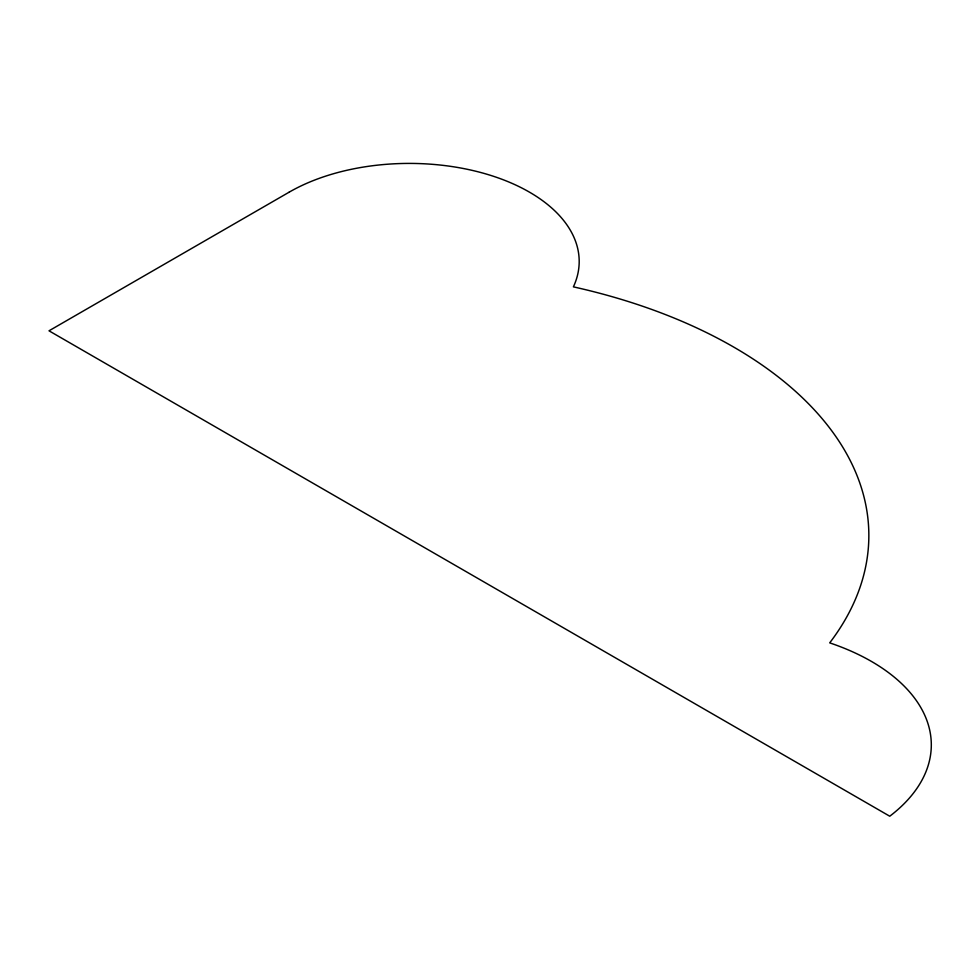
<?xml version="1.0" encoding="UTF-8"?>
<svg xmlns="http://www.w3.org/2000/svg" width="980" height="980" viewBox="0 0 980 980"><rect width="100%" height="100%" fill="white"/><g stroke="black" fill="none" stroke-linecap="round" stroke-linejoin="round"><path stroke-width="1.47" d="M289.223 192.129L49 330.811L889.754 816.217A204.453 118.041 0 0 0 829.705 642.868A461.543 266.474 0 0 0 573.398 286.858A169.859 98.061 0 0 0 494.251 176.547A169.859 98.061 0 0 0 289.223 192.129"/></g></svg>
